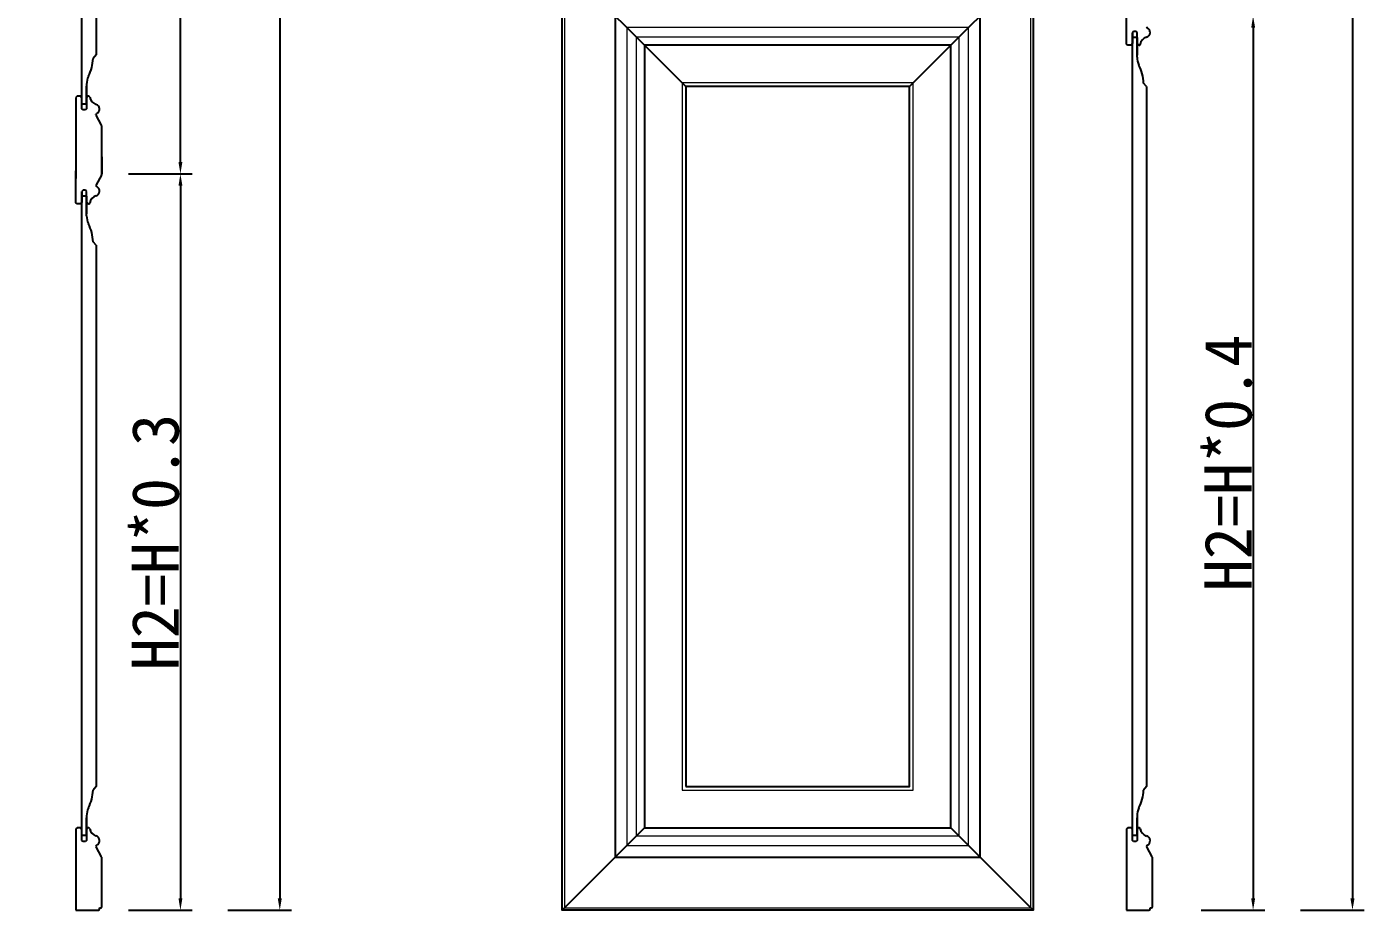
# Model space of a CAD drawing. Header units: inches. Extents: x 49347 to 63816, y 8487 to 15335.
# Drawn here: x 61437 to 62573, y 9236 to 9985 of the extents above; entities that cross this region are included whole.
import ezdxf

# ---------------------------------------------------------------- set-up
doc = ezdxf.new("R2010")
doc.units = ezdxf.units.IN
doc.header["$LTSCALE"] = 4
doc.layers.add('主色线', color=29, linetype='Continuous', lineweight=5)
doc.layers.add('粗实线', color=7, linetype='Continuous')
doc.styles.get("Standard").update_dxf_attribs({"font": 'arial.ttf'})
doc.styles.add('ZB_宋体', font='SimSun.ttf')
doc.dimstyles.new('客来福标注小', dxfattribs={"dimscale": 20, "dimtxt": 2, "dimasz": 0.5, "dimexe": 0.5, "dimexo": 0, "dimgap": 0.05, "dimtad": 1, "dimdec": 0, "dimzin": 0, "dimdsep": 46, "dimtxsty": 'Standard', "dimcen": 0, "dimclrd": 256, "dimclre": 256, "dimclrt": 256, "dimadec": 0, "dimazin": 0, "dimtfac": 1, "dimtdec": 0, "dimtofl": 0, "dimtmove": 1, "dimatfit": 3, "dimfxl": 2.2, "dimfxlon": 1, "dimtolj": 1, "dimtzin": 0, "dimarcsym": 0})

# ---------------------------------------------------------------- blocks, each defined once
blk = doc.blocks.new('*D298')
at = {"lineweight": -2, "transparency": 16777216}
for p, q in [((62519.2, 11235.7), (62573.2, 11235.7)), ((62563.2, 11225.7), (62563.2, 9245.7)), ((62519.2, 9235.7), (62573.2, 9235.7))]:
    blk.add_line(p, q, dxfattribs=at)
at = {"transparency": 16777216}
for points in [[(62561.5, 11225.7), (62564.9, 11225.7), (62563.2, 11235.7)], [(62561.5, 9245.7), (62564.9, 9245.7), (62563.2, 9235.7)]]:
    blk.add_solid(points, dxfattribs=at)
at = {"layer": 'Defpoints', "color": 0, "transparency": 16777216}
for p in [(62452.7, 11235.7), (62452.7, 9235.7), (62563.2, 9235.7)]:
    blk.add_point(p, dxfattribs=at)
at = {"transparency": 16777216, "insert": (62542.2, 10235.7), "char_height": 40, "attachment_point": 5, "rotation": 90, "style": 'ZB_宋体'}
blk.add_mtext('\\A1;H', dxfattribs=at)
blk = doc.blocks.new('*D299')
at = {"lineweight": -2, "transparency": 16777216}
for p, q in [((62434.8, 9994.7), (62488.8, 9994.7)), ((62478.8, 9984.7), (62478.8, 9245.7)), ((62434.8, 9235.7), (62488.8, 9235.7))]:
    blk.add_line(p, q, dxfattribs=at)
at = {"transparency": 16777216}
for points in [[(62477.2, 9984.7), (62480.5, 9984.7), (62478.8, 9994.7)], [(62477.2, 9245.7), (62480.5, 9245.7), (62478.8, 9235.7)]]:
    blk.add_solid(points, dxfattribs=at)
at = {"layer": 'Defpoints', "color": 0, "transparency": 16777216}
for p in [(62247.1, 9994.7), (62408.3, 9235.7), (62478.8, 9235.7)]:
    blk.add_point(p, dxfattribs=at)
at = {"transparency": 16777216, "insert": (62457.8, 9615.2), "char_height": 40, "attachment_point": 5, "rotation": 90, "style": 'ZB_宋体'}
blk.add_mtext('\\A1;H2=H*0.4', dxfattribs=at)
blk = doc.blocks.new('*D304')
at = {"lineweight": -2, "transparency": 16777216}
for p, q in [((61523.8, 9860.6), (61577.8, 9860.6)), ((61567.8, 9850.6), (61567.8, 9245.7)), ((61523.8, 9235.7), (61577.8, 9235.7))]:
    blk.add_line(p, q, dxfattribs=at)
at = {"transparency": 16777216}
for points in [[(61566.2, 9850.6), (61569.5, 9850.6), (61567.8, 9860.6)], [(61566.2, 9245.7), (61569.5, 9245.7), (61567.8, 9235.7)]]:
    blk.add_solid(points, dxfattribs=at)
at = {"layer": 'Defpoints', "color": 0, "transparency": 16777216}
for p in [(61501.1, 9860.6), (61497.3, 9235.7), (61567.8, 9235.7)]:
    blk.add_point(p, dxfattribs=at)
at = {"transparency": 16777216, "insert": (61546.8, 9548.1), "char_height": 40, "attachment_point": 5, "rotation": 90, "style": 'ZB_宋体'}
blk.add_mtext('\\A1;H2=H*0.3', dxfattribs=at)
blk = doc.blocks.new('*D305')
at = {"lineweight": -2, "transparency": 16777216}
for p, q in [((61523.8, 11235.7), (61577.8, 11235.7)), ((61567.8, 9870.6), (61567.8, 11225.7)), ((61523.8, 9860.6), (61577.8, 9860.6))]:
    blk.add_line(p, q, dxfattribs=at)
at = {"transparency": 16777216}
for points in [[(61566.2, 11225.7), (61569.5, 11225.7), (61567.8, 11235.7)], [(61566.2, 9870.6), (61569.5, 9870.6), (61567.8, 9860.6)]]:
    blk.add_solid(points, dxfattribs=at)
at = {"layer": 'Defpoints', "color": 0, "transparency": 16777216}
for p in [(61437.3, 11235.7), (61567.8, 11235.7), (61501.1, 9860.6)]:
    blk.add_point(p, dxfattribs=at)
at = {"transparency": 16777216, "insert": (61546.8, 10548.1), "char_height": 40, "attachment_point": 5, "rotation": 90, "style": 'ZB_宋体'}
blk.add_mtext('\\A1;H1=H*0.7', dxfattribs=at)
blk = doc.blocks.new('*D306')
at = {"lineweight": -2, "transparency": 16777216}
for p, q in [((61608.2, 11235.7), (61662.2, 11235.7)), ((61652.2, 11225.7), (61652.2, 9245.7)), ((61608.2, 9235.7), (61662.2, 9235.7))]:
    blk.add_line(p, q, dxfattribs=at)
at = {"transparency": 16777216}
for points in [[(61650.5, 11225.7), (61653.9, 11225.7), (61652.2, 11235.7)], [(61650.5, 9245.7), (61653.9, 9245.7), (61652.2, 9235.7)]]:
    blk.add_solid(points, dxfattribs=at)
at = {"layer": 'Defpoints', "color": 0, "transparency": 16777216}
for p in [(61541.7, 11235.7), (61541.7, 9235.7), (61652.2, 9235.7)]:
    blk.add_point(p, dxfattribs=at)
at = {"transparency": 16777216, "insert": (61631.2, 10235.7), "char_height": 40, "attachment_point": 5, "rotation": 90, "style": 'ZB_宋体'}
blk.add_mtext('\\A1;H', dxfattribs=at)

msp = doc.modelspace()

# ---------------------------------------------------------------- linework, layer by layer
at = {"color": 2}
for p, q in [((61484.17, 9915.86, 0), (61484.17, 11172.38, 0)), ((61496.17, 11130.68, 0), (61496.17, 9961.56, 0)), ((62371.31, 9970.71, 0), (62371.31, 9997.71, 0)), ((62388.31, 9985.45, 0), (62388.31, 9985.4, 0)), ((62377.36, 9981.41, 0), (62376.36, 9980.41, 0)), ((62376.36, 9298.98, 0), (62376.36, 9980.41, 0)), ((62376.36, 9980.41, 0), (62376.36, 9971.21, 0)), ((62380.36, 9976.41, 0), (62376.36, 9976.41, 0)), ((62379.36, 9981.41, 0), (62377.36, 9981.41, 0)), ((62380.36, 9980.41, 0), (62379.36, 9981.41, 0)), ((62380.36, 9971.21, 0), (62380.36, 9980.41, 0)), ((62380.36, 9976.41, 0), (62380.36, 9961.3, 0)), ((62380.36, 9961.3, 0), (62380.36, 9976.41, 0)), ((62380.36, 9959.71, 0), (62380.36, 9976.41, 0)), ((62380.36, 9976.41, 0), (62380.36, 9967.51, 0)), ((62372.31, 9969.71, 0), (62371.31, 9970.71, 0)), ((62375.36, 9969.71, 0), (62372.31, 9969.71, 0)), ((62376.36, 9971.21, 0), (62375.36, 9969.71, 0)), ((62381.36, 9969.71, 0), (62380.36, 9971.21, 0)), ((62381.97, 9969.71, 0), (62381.36, 9969.71, 0)), ((61496.17, 9961.56, 0), (61493.67, 9958.55, 0)), ((61488.17, 9936.56, 0), (61488.17, 9919.86, 0)), ((61488.17, 9919.86, 0), (61488.17, 9934.96, 0)), ((61488.17, 9934.96, 0), (61488.17, 9919.86, 0)), ((61488.17, 9919.86, 0), (61488.17, 9928.76, 0)), ((62388.36, 9934.71, 0), (62385.86, 9937.71, 0)), ((62388.36, 9934.71, 0), (62388.36, 9340.68, 0)), ((61480.12, 9926.56, 0), (61479.12, 9925.56, 0)), ((61479.12, 9925.56, 0), (61479.12, 9856.56, 0)), ((61483.17, 9926.56, 0), (61480.12, 9926.56, 0)), ((61484.17, 9925.06, 0), (61483.17, 9926.56, 0)), ((61484.17, 9915.86, 0), (61484.17, 9925.06, 0)), ((61488.17, 9919.86, 0), (61484.17, 9919.86, 0)), ((61489.17, 9926.56, 0), (61488.17, 9925.06, 0)), ((61488.17, 9925.06, 0), (61488.17, 9915.86, 0)), ((61489.78, 9926.56, 0), (61489.17, 9926.56, 0)), ((61485.17, 9914.86, 0), (61484.17, 9915.86, 0)), ((61487.17, 9914.86, 0), (61485.17, 9914.86, 0)), ((61488.17, 9915.86, 0), (61487.17, 9914.86, 0)), ((61496.12, 9910.81, 0), (61496.12, 9910.87, 0)), ((61500.87, 9902.01, 0), (61496.25, 9910.33, 0)), ((61501.12, 9886.56, 0), (61501.12, 9901.04, 0)), ((61501.12, 9860.58, 0), (61501.12, 9901.04, 0)), ((61501.12, 9875.06, 0), (61501.12, 9860.58, 0)), ((61479.12, 9836.06, 0), (61479.12, 9863.06, 0)), ((61500.87, 9859.61, 0), (61496.25, 9851.29, 0)), ((61496.12, 9850.81, 0), (61496.12, 9850.75, 0)), ((61485.17, 9846.76, 0), (61484.17, 9845.76, 0)), ((61484.17, 9298.98, 0), (61484.17, 9845.76, 0)), ((61484.17, 9845.76, 0), (61484.17, 9836.56, 0)), ((61488.17, 9841.76, 0), (61484.17, 9841.76, 0)), ((61487.17, 9846.76, 0), (61485.17, 9846.76, 0)), ((61488.17, 9845.76, 0), (61487.17, 9846.76, 0)), ((61488.17, 9836.56, 0), (61488.17, 9845.76, 0)), ((61488.17, 9841.76, 0), (61488.17, 9826.66, 0)), ((61488.17, 9826.66, 0), (61488.17, 9841.76, 0)), ((61488.17, 9825.06, 0), (61488.17, 9841.76, 0)), ((61488.17, 9841.76, 0), (61488.17, 9832.86, 0)), ((61480.12, 9835.06, 0), (61479.12, 9836.06, 0)), ((61483.17, 9835.06, 0), (61480.12, 9835.06, 0)), ((61484.17, 9836.56, 0), (61483.17, 9835.06, 0)), ((61489.17, 9835.06, 0), (61488.17, 9836.56, 0)), ((61489.78, 9835.06, 0), (61489.17, 9835.06, 0)), ((61496.17, 9800.06, 0), (61493.67, 9803.07, 0)), ((61496.17, 9800.06, 0), (61496.17, 9340.68, 0)), ((61496.17, 9340.68, 0), (61493.67, 9337.68, 0)), ((62388.36, 9340.68, 0), (62385.86, 9337.68, 0)), ((61488.17, 9315.68, 0), (61488.17, 9298.98, 0)), ((62380.36, 9315.68, 0), (62380.36, 9298.98, 0)), ((61480.12, 9305.68, 0), (61479.12, 9304.68, 0)), ((61479.12, 9304.68, 0), (61479.12, 9235.68, 0)), ((61483.17, 9305.68, 0), (61480.12, 9305.68, 0)), ((61484.17, 9304.18, 0), (61483.17, 9305.68, 0)), ((61484.17, 9294.98, 0), (61484.17, 9304.18, 0)), ((61488.17, 9298.98, 0), (61488.17, 9314.09, 0)), ((61488.17, 9314.09, 0), (61488.17, 9298.98, 0)), ((61488.17, 9298.98, 0), (61488.17, 9307.88, 0)), ((61489.17, 9305.68, 0), (61488.17, 9304.18, 0)), ((61488.17, 9304.18, 0), (61488.17, 9294.98, 0)), ((61489.78, 9305.68, 0), (61489.17, 9305.68, 0)), ((62372.31, 9305.68, 0), (62371.31, 9304.68, 0)), ((62371.31, 9304.68, 0), (62371.31, 9235.68, 0)), ((62375.36, 9305.68, 0), (62372.31, 9305.68, 0)), ((62376.36, 9304.18, 0), (62375.36, 9305.68, 0)), ((62376.36, 9294.98, 0), (62376.36, 9304.18, 0)), ((62380.36, 9298.98, 0), (62380.36, 9314.09, 0)), ((62380.36, 9314.09, 0), (62380.36, 9298.98, 0)), ((62380.36, 9298.98, 0), (62380.36, 9307.88, 0)), ((62381.36, 9305.68, 0), (62380.36, 9304.18, 0)), ((62380.36, 9304.18, 0), (62380.36, 9294.98, 0)), ((62381.97, 9305.68, 0), (62381.36, 9305.68, 0)), ((61488.17, 9298.98, 0), (61484.17, 9298.98, 0)), ((61485.17, 9293.98, 0), (61484.17, 9294.98, 0)), ((61487.17, 9293.98, 0), (61485.17, 9293.98, 0)), ((61488.17, 9294.98, 0), (61487.17, 9293.98, 0)), ((62380.36, 9298.98, 0), (62376.36, 9298.98, 0)), ((62377.36, 9293.98, 0), (62376.36, 9294.98, 0)), ((62379.36, 9293.98, 0), (62377.36, 9293.98, 0)), ((62380.36, 9294.98, 0), (62379.36, 9293.98, 0)), ((61496.12, 9289.94, 0), (61496.12, 9289.99, 0)), ((61500.87, 9281.13, 0), (61496.25, 9289.45, 0)), ((61501.12, 9265.68, 0), (61501.12, 9280.16, 0)), ((61501.12, 9238.68, 0), (61501.12, 9280.16, 0)), ((62388.31, 9289.94, 0), (62388.31, 9289.99, 0)), ((62393.06, 9281.13, 0), (62388.43, 9289.45, 0)), ((62393.31, 9265.68, 0), (62393.31, 9280.16, 0)), ((62393.31, 9238.68, 0), (62393.31, 9280.16, 0)), ((61479.12, 9235.68, 0), (61498.12, 9235.68, 0)), ((61499.12, 9236.68, 0), (61499.12, 9237.68, 0)), ((61499.12, 9237.68, 0), (61500.12, 9237.68, 0)), ((62371.31, 9235.68, 0), (62390.31, 9235.68, 0)), ((62391.31, 9236.68, 0), (62391.31, 9237.68, 0)), ((62391.31, 9237.68, 0), (62392.31, 9237.68, 0))]:
    msp.add_line(p, q, dxfattribs=at)
at = {"color": 250}
for p, q in [((61961.98, 9969.72, 0), (61916.5, 10015.2, 0)), ((62222.08, 9969.72, 0), (62267.55, 10015.2, 0)), ((61961.98, 9969.72, 0), (61996.98, 9934.72, 0)), ((62187.08, 9934.72, 0), (62222.08, 9969.72, 0)), ((61961.98, 9305.68, 0), (61891.98, 9235.68, 0)), ((62222.08, 9305.68, 0), (62292.08, 9235.68, 0))]:
    msp.add_line(p, q, dxfattribs=at)
at = {"color": 2}
for centre, radius, start, end in [((62389.31, 9985.4, 0), 1, 180.00001, 245.20614), ((62387.14, 9980.71, 0), 4.17, 286.2602, 65.20614), ((62390.66, 9969.25, 0), 7.82, 107.53442, 170.50702), ((62381.97, 9970.71, 0), 1, 270, 350.50702), ((61456.61, 9960.15, 0), 37.1, 333.14647, 357.53547), ((62396.36, 9959.71, 0), 16, 180, 205.2889), ((62348.79, 9936.11, 0), 37.1, 2.46453, 26.85353), ((61504.17, 9936.56, 0), 16, 154.7111, 180), ((61489.78, 9925.56, 0), 1, 9.49298, 90), ((61498.48, 9927.01, 0), 7.82, 189.49298, 252.46558), ((61494.96, 9915.56, 0), 4.17, 294.79386, 73.7398), ((61497.12, 9910.87, 0), 1, 114.79386, 179.99999), ((61497.12, 9910.81, 0), 1, 180, 209.0546), ((61499.12, 9901.04, 0), 2, 360, 29.0546), ((61499.12, 9860.58, 0), 2, 330.9454, 0), ((61497.12, 9850.81, 0), 1, 150.9454, 180), ((61497.12, 9850.75, 0), 1, 180.00001, 245.20614), ((61494.96, 9846.06, 0), 4.17, 286.2602, 65.20614), ((61498.48, 9834.61, 0), 7.82, 107.53442, 170.50702), ((61489.78, 9836.06, 0), 1, 270, 350.50702), ((61504.17, 9825.06, 0), 16, 180, 205.2889), ((61456.61, 9801.47, 0), 37.1, 2.46453, 26.85353), ((61456.61, 9339.27, 0), 37.1, 333.14647, 357.53547), ((62348.79, 9339.27, 0), 37.1, 333.14647, 357.53547), ((61504.17, 9315.68, 0), 16, 154.7111, 180), ((62396.36, 9315.68, 0), 16, 154.7111, 180), ((61489.78, 9304.68, 0), 1, 9.49298, 90), ((61498.48, 9306.13, 0), 7.82, 189.49298, 252.46558), ((62381.97, 9304.68, 0), 1, 9.49298, 90), ((62390.66, 9306.13, 0), 7.82, 189.49298, 252.46558), ((61494.96, 9294.68, 0), 4.17, 294.79386, 73.7398), ((62387.14, 9294.68, 0), 4.17, 294.79386, 73.7398), ((61497.12, 9289.99, 0), 1, 114.79386, 179.99999), ((61497.12, 9289.94, 0), 1, 180, 209.0546), ((61499.12, 9280.16, 0), 2, 360, 29.0546), ((62389.31, 9289.99, 0), 1, 114.79386, 179.99999), ((62389.31, 9289.94, 0), 1, 180, 209.0546), ((62391.31, 9280.16, 0), 2, 360, 29.0546), ((61498.12, 9236.68, 0), 1, 270, 0), ((61500.12, 9238.68, 0), 1, 270, 0), ((62390.31, 9236.68, 0), 1, 270, 0), ((62392.31, 9238.68, 0), 1, 270, 0)]:
    msp.add_arc(centre, radius, start, end, dxfattribs=at)
at = {"layer": '主色线', "color": 250}
for p, q in [((61893.98, 10027.87, 0), (61893.98, 9237.68, 0)), ((62290.08, 9237.68, 0), (62290.08, 10027.87, 0)), ((61893.98, 9237.68, 0), (62290.08, 9237.68, 0))]:
    msp.add_line(p, q, dxfattribs=at)
at = {"layer": '主色线', "color": 250, "elevation": 0}
for points in [[(61946.98, 9290.68), (62237.08, 9290.68), (62237.08, 9984.72), (61946.98, 9984.72)], [(61954.98, 9298.68), (62229.08, 9298.68), (62229.08, 9976.72), (61954.98, 9976.72)], [(61993.98, 9337.68), (62190.08, 9337.68), (62190.08, 9937.73), (61993.98, 9937.73)]]:
    msp.add_lwpolyline(points, close=True, dxfattribs=at)
at = {"layer": '粗实线', "elevation": 0}
for points in [[(61891.98, 11235.68), (62292.08, 11235.68), (62292.08, 9235.68), (61891.98, 9235.68)], [(61936.98, 9280.68), (62247.08, 9280.68), (62247.08, 9994.72), (61936.98, 9994.72)], [(61961.98, 9305.68), (62222.08, 9305.68), (62222.08, 9969.72), (61961.98, 9969.72)], [(61996.98, 9340.68), (62187.08, 9340.68), (62187.08, 9934.72), (61996.98, 9934.72)]]:
    msp.add_lwpolyline(points, close=True, dxfattribs=at)

# ---------------------------------------------------------------- dimensions: what is measured, and where the dimension line sits
at = {"color": 0}
for base, p1, p2, text, picture, middle in [((61567.84, 11235.68, 0), (61501.12, 9860.58, 0), (61437.32, 11235.68, 0), 'H1=H*0.7', '*D305', (61546.84, 10548.13, 0)), ((61652.19, 9235.68, 0), (61541.71, 11235.68, 0), (61541.71, 9235.68, 0), 'H', '*D306', (61631.19, 10235.68, 0)), ((62563.2, 9235.68, 0), (62452.72, 11235.68, 0), (62452.72, 9235.68, 0), 'H', '*D298', (62542.2, 10235.68, 0)), ((62478.85, 9235.68, 0), (62247.08, 9994.72, 0), (62408.33, 9235.68, 0), 'H2=H*0.4', '*D299', (62457.85, 9615.2, 0)), ((61567.84, 9235.68, 0), (61501.12, 9860.58, 0), (61497.32, 9235.68, 0), 'H2=H*0.3', '*D304', (61546.84, 9548.13, 0))]:
    dim = msp.add_linear_dim(base=base, p1=p1, p2=p2, angle=90, text=text, dimstyle='客来福标注小', override={"dimtxsty": 'ZB_宋体'}, dxfattribs=at)
    dim.commit()
    dim.dimension.update_dxf_attribs({"geometry": picture, "text_midpoint": middle})

doc.saveas('drawing.dxf')
